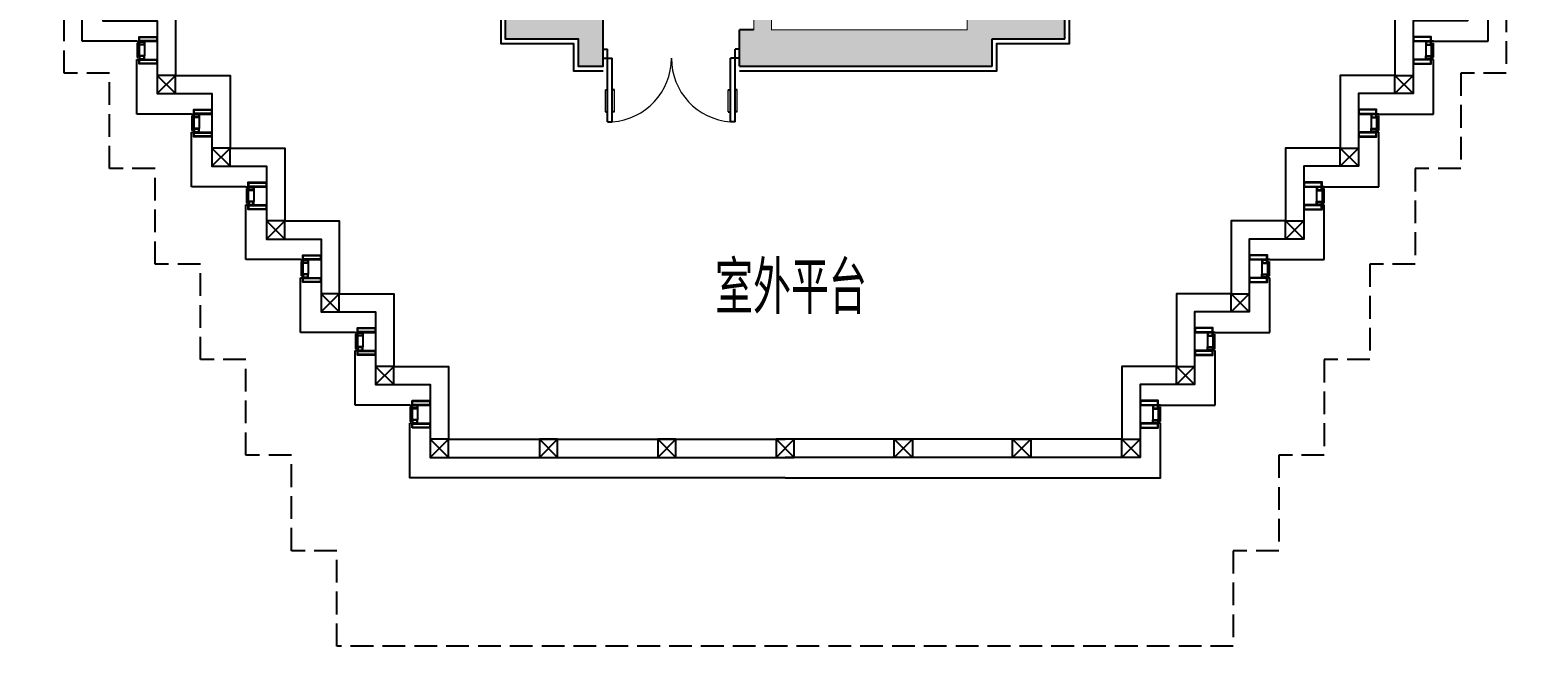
# Model space of a CAD drawing. Extents: x 1762714 to 1838512, y 310267 to 413040.
# Drawn here: x 1820676 to 1837076, y 345678 to 352453 of the extents above; entities that cross this region are included whole.
import ezdxf

# ---------------------------------------------------------------- set-up
doc = ezdxf.new("R2010")
doc.units = 0
doc.header["$LTSCALE"] = 1000
doc.header["$MEASUREMENT"] = 0
doc.linetypes.add('DASH', pattern=[0.35, 0.25, -0.1])
doc.layers.add('body', color=30, linetype='Continuous')
doc.layers.add('name', color=1, linetype='Continuous')
doc.styles.add('-宋体', font='GBENOR.shx', dxfattribs={"bigfont": 'GBCBIG.shx'})

# ---------------------------------------------------------------- blocks, each defined once
blk = doc.blocks.new('$DorLib2D$00000011')
for p, q in [((-0.467, 0.471), (-0.467, -0.062)), ((-0.467, 0.471), (-0.433, 0.471)), ((-0.433, 0.471), (-0.433, 0.004)), ((0.433, 0.471), (0.433, 0.004)), ((0.467, 0.471), (0.433, 0.471)), ((0.467, 0.471), (0.467, -0.062)), ((-0.483, 0.396), (-0.467, 0.396)), ((-0.417, 0.396), (-0.433, 0.396)), ((0.417, 0.396), (0.433, 0.396)), ((0.483, 0.396), (0.467, 0.396)), ((-0.483, 0.235), (-0.467, 0.235)), ((-0.417, 0.235), (-0.433, 0.235)), ((0.417, 0.235), (0.433, 0.235)), ((0.483, 0.235), (0.467, 0.235)), ((-0.5, 0.004), (-0.433, 0.004)), ((-0.5, 0.004), (-0.5, -0.062)), ((0.5, 0.004), (0.433, 0.004)), ((0.5, 0.004), (0.5, -0.062)), ((-0.5, -0.062), (-0.467, -0.062)), ((0.5, -0.062), (0.467, -0.062))]:
    blk.add_line(p, q)
at = {"lineweight": 13}
for p, q in [((-0.483, 0.396), (-0.483, 0.235)), ((-0.417, 0.396), (-0.417, 0.235)), ((0.417, 0.396), (0.417, 0.235)), ((0.483, 0.396), (0.483, 0.235))]:
    blk.add_line(p, q, dxfattribs=at)
for centre, start, end in [((-0.467, 0.004), 0, 85.904), ((0.467, 0.004), 94.096, 180)]:
    blk.add_arc(centre, 0.467, start, end, dxfattribs=at)

msp = doc.modelspace()

# ---------------------------------------------------------------- hatches: boundary and pattern name
at = {"layer": 'body'}
for points in [[(1820901, 354153), (1821901, 354153), (1821901, 353853), (1822701, 353853), (1822701, 353553), (1823501, 353553), (1823501, 353254), (1824301, 353254), (1824301, 352953), (1825100, 352953), (1825100, 352653), (1825901, 352653), (1825901, 352353), (1826701, 352353), (1826701, 352053), (1826976, 352054), (1826976, 352624), (1824476, 353562), (1824476, 354853), (1824276, 354853), (1824276, 354403), (1821701, 354403), (1821701, 355103), (1820901, 355103)], [(1828476, 352053), (1831251, 352053), (1831251, 352353), (1832051, 352353), (1832051, 352654), (1832851, 352654), (1832851, 352953), (1833651, 352953), (1833651, 353253), (1834451, 353253), (1834451, 353553), (1835251, 353553), (1835251, 353853), (1836051, 353853), (1836051, 354153), (1836851, 354153), (1836851, 355103), (1836051, 355103), (1836051, 354527), (1830976, 352624), (1830976, 352453), (1828826, 352453), (1828826, 354753), (1828632, 354753), (1828632, 352453), (1828476, 352453)]]:
    msp.add_hatch(color=256, dxfattribs=at).paths.add_polyline_path(points)

# ---------------------------------------------------------------- linework, layer by layer
for p, q in [((1821251, 352328), (1821251, 352928)), ((1836701, 352328), (1836701, 352928)), ((1832051, 352353), (1832051, 352654)), ((1828626, 352453), (1828476, 352453)), ((1828476, 352053), (1828476, 352453)), ((1821851, 352328), (1821251, 352328)), ((1821851, 352328), (1822076, 352328)), ((1821856, 352308), (1821856, 352148)), ((1821861, 352308), (1821856, 352308)), ((1821876, 352308), (1821871, 352308)), ((1821876, 352308), (1821876, 352148)), ((1821936, 352288), (1821936, 352168)), ((1831251, 352053), (1831251, 352353)), ((1831251, 352353), (1832051, 352353)), ((1836101, 352328), (1835876, 352328)), ((1836016, 352288), (1836016, 352168)), ((1836076, 352308), (1836076, 352148)), ((1836076, 352308), (1836081, 352308)), ((1836091, 352308), (1836096, 352308)), ((1836096, 352308), (1836096, 352148)), ((1836101, 352328), (1836701, 352328)), ((1821851, 352128), (1822076, 352128)), ((1821851, 351528), (1821851, 352128)), ((1821861, 352148), (1821856, 352148)), ((1821876, 352148), (1821871, 352148)), ((1836101, 352128), (1835876, 352128)), ((1836076, 352148), (1836081, 352148)), ((1836091, 352148), (1836096, 352148)), ((1836101, 351528), (1836101, 352128)), ((1822076, 351953), (1822276, 351753)), ((1822276, 351953), (1822076, 351753)), ((1828476, 352053), (1831251, 352053)), ((1835876, 351953), (1835676, 351753)), ((1835676, 351953), (1835876, 351753)), ((1822451, 351528), (1821851, 351528)), ((1822451, 351528), (1822676, 351528)), ((1822456, 351508), (1822456, 351348)), ((1822461, 351508), (1822456, 351508)), ((1822476, 351508), (1822471, 351508)), ((1822476, 351508), (1822476, 351348)), ((1822536, 351488), (1822536, 351368)), ((1835501, 351528), (1835276, 351528)), ((1835416, 351488), (1835416, 351368)), ((1835476, 351508), (1835476, 351348)), ((1835476, 351508), (1835481, 351508)), ((1835491, 351508), (1835496, 351508)), ((1835496, 351508), (1835496, 351348)), ((1835501, 351528), (1836101, 351528)), ((1822451, 351328), (1822676, 351328)), ((1822451, 350728), (1822451, 351328)), ((1822461, 351348), (1822456, 351348)), ((1822476, 351348), (1822471, 351348)), ((1835501, 351328), (1835276, 351328)), ((1835476, 351348), (1835481, 351348)), ((1835491, 351348), (1835496, 351348)), ((1835501, 350728), (1835501, 351328)), ((1822676, 351153), (1822876, 350953)), ((1822876, 351153), (1822676, 350953)), ((1835276, 351153), (1835076, 350953)), ((1835076, 351153), (1835276, 350953)), ((1823051, 350728), (1822451, 350728)), ((1823051, 350728), (1823276, 350728)), ((1823056, 350708), (1823056, 350548)), ((1823061, 350708), (1823056, 350708)), ((1823076, 350708), (1823071, 350708)), ((1823076, 350708), (1823076, 350548)), ((1823136, 350688), (1823136, 350568)), ((1834901, 350728), (1834676, 350728)), ((1834816, 350688), (1834816, 350568)), ((1834876, 350708), (1834876, 350548)), ((1834876, 350708), (1834881, 350708)), ((1834891, 350708), (1834896, 350708)), ((1834896, 350708), (1834896, 350548)), ((1834901, 350728), (1835501, 350728)), ((1823051, 350528), (1823276, 350528)), ((1823051, 349928), (1823051, 350528)), ((1823061, 350548), (1823056, 350548)), ((1823076, 350548), (1823071, 350548)), ((1834901, 350528), (1834676, 350528)), ((1834876, 350548), (1834881, 350548)), ((1834891, 350548), (1834896, 350548)), ((1834901, 349928), (1834901, 350528)), ((1823276, 350353), (1823476, 350153)), ((1823476, 350353), (1823276, 350153)), ((1834676, 350353), (1834476, 350153)), ((1834476, 350353), (1834676, 350153)), ((1823651, 349928), (1823051, 349928)), ((1823651, 349928), (1823876, 349928)), ((1823656, 349908), (1823656, 349748)), ((1823661, 349908), (1823656, 349908)), ((1823676, 349908), (1823671, 349908)), ((1823676, 349908), (1823676, 349748)), ((1823736, 349888), (1823736, 349768)), ((1834301, 349928), (1834076, 349928)), ((1834216, 349888), (1834216, 349768)), ((1834276, 349908), (1834276, 349748)), ((1834276, 349908), (1834281, 349908)), ((1834291, 349908), (1834296, 349908)), ((1834296, 349908), (1834296, 349748)), ((1834301, 349928), (1834901, 349928)), ((1823651, 349728), (1823876, 349728)), ((1823651, 349128), (1823651, 349728)), ((1823661, 349748), (1823656, 349748)), ((1823676, 349748), (1823671, 349748)), ((1834301, 349728), (1834076, 349728)), ((1834276, 349748), (1834281, 349748)), ((1834291, 349748), (1834296, 349748)), ((1834301, 349128), (1834301, 349728)), ((1823876, 349553), (1824076, 349353)), ((1824076, 349553), (1823876, 349353)), ((1834076, 349553), (1833876, 349353)), ((1833876, 349553), (1834076, 349353)), ((1824251, 349128), (1823651, 349128)), ((1824251, 349128), (1824476, 349128)), ((1824256, 349108), (1824256, 348948)), ((1824261, 349108), (1824256, 349108)), ((1824276, 349108), (1824271, 349108)), ((1824276, 349108), (1824276, 348948)), ((1824336, 349088), (1824336, 348968)), ((1833701, 349128), (1833476, 349128)), ((1833616, 349088), (1833616, 348968)), ((1833676, 349108), (1833676, 348948)), ((1833676, 349108), (1833681, 349108)), ((1833691, 349108), (1833696, 349108)), ((1833696, 349108), (1833696, 348948)), ((1833701, 349128), (1834301, 349128)), ((1824251, 348928), (1824476, 348928)), ((1824251, 348328), (1824251, 348928)), ((1824261, 348948), (1824256, 348948)), ((1824276, 348948), (1824271, 348948)), ((1833701, 348928), (1833476, 348928)), ((1833676, 348948), (1833681, 348948)), ((1833691, 348948), (1833696, 348948)), ((1833701, 348328), (1833701, 348928)), ((1824476, 348753), (1824676, 348553)), ((1824676, 348753), (1824476, 348553)), ((1833476, 348753), (1833276, 348553)), ((1833276, 348753), (1833476, 348553)), ((1824876, 348328), (1824876, 348378)), ((1824876, 348378), (1825076, 348378)), ((1824881, 348333), (1824881, 348373)), ((1824881, 348373), (1825071, 348373)), ((1825071, 348373), (1825071, 348333)), ((1825076, 348378), (1825076, 348328)), ((1824851, 348328), (1824251, 348328)), ((1824851, 348328), (1825076, 348328)), ((1824856, 348308), (1824856, 348148)), ((1824861, 348308), (1824856, 348308)), ((1824876, 348308), (1824871, 348308)), ((1825076, 348328), (1824876, 348328)), ((1824876, 348328), (1824936, 348328)), ((1824876, 348288), (1824876, 348328)), ((1824876, 348308), (1824876, 348148)), ((1824936, 348288), (1824876, 348288)), ((1825071, 348333), (1824881, 348333)), ((1824881, 348323), (1824931, 348323)), ((1824881, 348293), (1824881, 348323)), ((1824931, 348293), (1824881, 348293)), ((1824931, 348323), (1824931, 348293)), ((1824936, 348328), (1824936, 348288)), ((1824936, 348288), (1824936, 348168)), ((1833101, 348328), (1832876, 348328)), ((1833016, 348288), (1833016, 348168)), ((1833076, 348308), (1833076, 348148)), ((1833076, 348308), (1833081, 348308)), ((1833091, 348308), (1833096, 348308)), ((1833096, 348308), (1833096, 348148)), ((1833101, 348328), (1833701, 348328)), ((1824851, 348128), (1825076, 348128)), ((1824861, 348148), (1824856, 348148)), ((1824876, 348148), (1824871, 348148)), ((1824936, 348168), (1824876, 348168)), ((1824876, 348168), (1824876, 348128)), ((1824876, 348078), (1824876, 348128)), ((1824876, 348128), (1825076, 348128)), ((1824876, 348128), (1824936, 348128)), ((1825076, 348078), (1824876, 348078)), ((1824931, 348163), (1824881, 348163)), ((1824881, 348163), (1824881, 348133)), ((1824881, 348133), (1824931, 348133)), ((1824881, 348083), (1824881, 348123)), ((1824881, 348123), (1825071, 348123)), ((1825071, 348083), (1824881, 348083)), ((1824931, 348133), (1824931, 348163)), ((1824936, 348128), (1824936, 348168)), ((1825071, 348123), (1825071, 348083)), ((1825076, 348128), (1825076, 348078)), ((1833101, 348128), (1832876, 348128)), ((1833076, 348148), (1833081, 348148)), ((1833091, 348148), (1833096, 348148)), ((1825076, 347953), (1825276, 347753)), ((1825276, 347953), (1825076, 347753)), ((1826276, 347953), (1826476, 347753)), ((1826476, 347953), (1826276, 347753)), ((1827576, 347953), (1827776, 347753)), ((1827776, 347953), (1827576, 347753)), ((1828876, 347953), (1829076, 347753)), ((1829076, 347953), (1828876, 347753)), ((1830376, 347953), (1830176, 347753)), ((1830176, 347953), (1830376, 347753)), ((1831676, 347953), (1831476, 347753)), ((1831476, 347953), (1831676, 347753)), ((1832876, 347953), (1832676, 347753)), ((1832676, 347953), (1832876, 347753))]:
    msp.add_line(p, q, dxfattribs=at)
for points in [[(1820676, 355503), (1820676, 353353), (1821476, 353353), (1821476, 352553), (1822076, 352553), (1822076, 351753), (1822676, 351753), (1822676, 350953), (1823276, 350953), (1823276, 350153), (1823876, 350153), (1823876, 349353), (1824476, 349353), (1824476, 348553), (1825076, 348553), (1825076, 347753), (1828976, 347753)], [(1820876, 355503), (1820876, 353553), (1821676, 353553), (1821676, 352753), (1822276, 352753), (1822276, 351953), (1822876, 351953), (1822876, 351153), (1823476, 351153), (1823476, 350353), (1824076, 350353), (1824076, 349553), (1824676, 349553), (1824676, 348753), (1825276, 348753), (1825276, 347953), (1828976, 347953)], [(1837076, 355503), (1837076, 353353), (1836476, 353353), (1836476, 352553), (1835876, 352553), (1835876, 351753), (1835276, 351753), (1835276, 350953), (1834676, 350953), (1834676, 350153), (1834076, 350153), (1834076, 349353), (1833476, 349353), (1833476, 348553), (1832876, 348553), (1832876, 347753), (1828976, 347753)], [(1836876, 355503), (1836876, 353553), (1836276, 353553), (1836276, 352753), (1835676, 352753), (1835676, 351953), (1835076, 351953), (1835076, 351153), (1834476, 351153), (1834476, 350353), (1833876, 350353), (1833876, 349553), (1833276, 349553), (1833276, 348753), (1832676, 348753), (1832676, 347953), (1828976, 347953)], [(1820876, 354103), (1821851, 354103), (1821851, 353803), (1822651, 353803), (1822651, 353503), (1823451, 353503), (1823451, 353203), (1824251, 353204), (1824251, 352903), (1825050, 352904), (1825050, 352603), (1825851, 352603), (1825851, 352303), (1826651, 352303), (1826651, 352003), (1826976, 352003)], [(1828476, 352003), (1831301, 352003), (1831301, 352303), (1832101, 352303), (1832101, 352604), (1832901, 352604), (1832901, 352903), (1833701, 352903), (1833701, 353203), (1834501, 353203), (1834501, 353503), (1835301, 353503), (1835301, 353803), (1836101, 353803), (1836101, 354103), (1836976, 354103)], [(1825901, 352653), (1825901, 352353), (1826701, 352353), (1826701, 352053), (1826976, 352053), (1826976, 352053), (1826976, 352053), (1826976, 352624)], [(1821876, 352328), (1821936, 352328), (1821936, 352288), (1821876, 352288), (1821876, 352328)], [(1836076, 352328), (1836016, 352328), (1836016, 352288), (1836076, 352288), (1836076, 352328)], [(1821876, 352128), (1821936, 352128), (1821936, 352168), (1821876, 352168), (1821876, 352128)], [(1836076, 352128), (1836016, 352128), (1836016, 352168), (1836076, 352168), (1836076, 352128)], [(1822476, 351528), (1822536, 351528), (1822536, 351488), (1822476, 351488), (1822476, 351528)], [(1835476, 351528), (1835416, 351528), (1835416, 351488), (1835476, 351488), (1835476, 351528)], [(1822476, 351328), (1822536, 351328), (1822536, 351368), (1822476, 351368), (1822476, 351328)], [(1835476, 351328), (1835416, 351328), (1835416, 351368), (1835476, 351368), (1835476, 351328)], [(1823076, 350728), (1823136, 350728), (1823136, 350688), (1823076, 350688), (1823076, 350728)], [(1834876, 350728), (1834816, 350728), (1834816, 350688), (1834876, 350688), (1834876, 350728)], [(1823076, 350528), (1823136, 350528), (1823136, 350568), (1823076, 350568), (1823076, 350528)], [(1834876, 350528), (1834816, 350528), (1834816, 350568), (1834876, 350568), (1834876, 350528)], [(1823676, 349928), (1823736, 349928), (1823736, 349888), (1823676, 349888), (1823676, 349928)], [(1834276, 349928), (1834216, 349928), (1834216, 349888), (1834276, 349888), (1834276, 349928)], [(1823676, 349728), (1823736, 349728), (1823736, 349768), (1823676, 349768), (1823676, 349728)], [(1834276, 349728), (1834216, 349728), (1834216, 349768), (1834276, 349768), (1834276, 349728)], [(1824276, 349128), (1824336, 349128), (1824336, 349088), (1824276, 349088), (1824276, 349128)], [(1833676, 349128), (1833616, 349128), (1833616, 349088), (1833676, 349088), (1833676, 349128)], [(1824276, 348928), (1824336, 348928), (1824336, 348968), (1824276, 348968), (1824276, 348928)], [(1833676, 348928), (1833616, 348928), (1833616, 348968), (1833676, 348968), (1833676, 348928)], [(1833076, 348328), (1833016, 348328), (1833016, 348288), (1833076, 348288), (1833076, 348328)], [(1828976, 347528), (1828976, 347528), (1824851, 347528), (1824851, 348128)], [(1828976, 347528), (1828976, 347528), (1833101, 347528), (1833101, 348128)], [(1833076, 348128), (1833016, 348128), (1833016, 348168), (1833076, 348168), (1833076, 348128)]]:
    msp.add_lwpolyline(points, dxfattribs=at)
at = {"layer": 'body', "const_width": 10}
msp.add_lwpolyline([(1820901, 354153), (1821901, 354153), (1821901, 353853), (1822701, 353853), (1822701, 353553), (1823501, 353553), (1823501, 353254), (1824301, 353254), (1824301, 352953), (1825100, 352953), (1825100, 352653), (1825901, 352653), (1825901, 352353), (1826701, 352353), (1826701, 352053), (1826976, 352054), (1826976, 352624), (1824476, 353562), (1824476, 354853), (1824276, 354853), (1824276, 354403), (1821701, 354403), (1821701, 355103), (1820901, 355103)], close=True, dxfattribs=at)
for points in [[(1828632, 354753), (1828632, 352453), (1828476, 352453), (1828476, 352053), (1831251, 352053), (1831251, 352353), (1832051, 352353), (1832051, 352654)], [(1830976, 352624), (1830976, 352453), (1828826, 352453), (1828826, 354753)]]:
    msp.add_lwpolyline(points, dxfattribs=at)
at = {"layer": 'body', "linetype": 'DASH'}
for points in [[(1824051, 345678), (1824051, 346728), (1823551, 346728), (1823551, 347778), (1823051, 347778), (1823051, 348828), (1822551, 348828), (1822551, 349878), (1822051, 349878), (1822051, 350928), (1821551, 350928), (1821551, 351978), (1821051, 351978), (1821051, 353028)], [(1836901, 353028), (1836901, 351978), (1836401, 351978), (1836401, 350928), (1835901, 350928), (1835901, 349878), (1835401, 349878), (1835401, 348828), (1834901, 348828), (1834901, 347778), (1834401, 347778), (1834401, 346728), (1833901, 346728), (1833901, 345678), (1824051, 345678)]]:
    msp.add_lwpolyline(points, dxfattribs=at)
at = {"layer": 'body'}
for points in [[(1822076, 352328), (1821876, 352328), (1821876, 352378), (1822076, 352378)], [(1822071, 352333), (1821881, 352333), (1821881, 352373), (1822071, 352373)], [(1821881, 352323), (1821931, 352323), (1821931, 352293), (1821881, 352293)], [(1835876, 352328), (1836076, 352328), (1836076, 352378), (1835876, 352378)], [(1835881, 352333), (1836071, 352333), (1836071, 352373), (1835881, 352373)], [(1836071, 352323), (1836021, 352323), (1836021, 352293), (1836071, 352293)], [(1822076, 352078), (1821876, 352078), (1821876, 352128), (1822076, 352128)], [(1821881, 352133), (1821931, 352133), (1821931, 352163), (1821881, 352163)], [(1822071, 352083), (1821881, 352083), (1821881, 352123), (1822071, 352123)], [(1835876, 352078), (1836076, 352078), (1836076, 352128), (1835876, 352128)], [(1835881, 352083), (1836071, 352083), (1836071, 352123), (1835881, 352123)], [(1836071, 352133), (1836021, 352133), (1836021, 352163), (1836071, 352163)], [(1822076, 351753), (1822276, 351753), (1822276, 351953), (1822076, 351953)], [(1835876, 351753), (1835676, 351753), (1835676, 351953), (1835876, 351953)], [(1822676, 351528), (1822476, 351528), (1822476, 351578), (1822676, 351578)], [(1822671, 351533), (1822481, 351533), (1822481, 351573), (1822671, 351573)], [(1822481, 351523), (1822531, 351523), (1822531, 351493), (1822481, 351493)], [(1835276, 351528), (1835476, 351528), (1835476, 351578), (1835276, 351578)], [(1835281, 351533), (1835471, 351533), (1835471, 351573), (1835281, 351573)], [(1835471, 351523), (1835421, 351523), (1835421, 351493), (1835471, 351493)], [(1822676, 351278), (1822476, 351278), (1822476, 351328), (1822676, 351328)], [(1822481, 351333), (1822531, 351333), (1822531, 351363), (1822481, 351363)], [(1822671, 351283), (1822481, 351283), (1822481, 351323), (1822671, 351323)], [(1835276, 351278), (1835476, 351278), (1835476, 351328), (1835276, 351328)], [(1835281, 351283), (1835471, 351283), (1835471, 351323), (1835281, 351323)], [(1835471, 351333), (1835421, 351333), (1835421, 351363), (1835471, 351363)], [(1822676, 350953), (1822876, 350953), (1822876, 351153), (1822676, 351153)], [(1835276, 350953), (1835076, 350953), (1835076, 351153), (1835276, 351153)], [(1823276, 350728), (1823076, 350728), (1823076, 350778), (1823276, 350778)], [(1823271, 350733), (1823081, 350733), (1823081, 350773), (1823271, 350773)], [(1823081, 350723), (1823131, 350723), (1823131, 350693), (1823081, 350693)], [(1834676, 350728), (1834876, 350728), (1834876, 350778), (1834676, 350778)], [(1834681, 350733), (1834871, 350733), (1834871, 350773), (1834681, 350773)], [(1834871, 350723), (1834821, 350723), (1834821, 350693), (1834871, 350693)], [(1823276, 350478), (1823076, 350478), (1823076, 350528), (1823276, 350528)], [(1823081, 350533), (1823131, 350533), (1823131, 350563), (1823081, 350563)], [(1823271, 350483), (1823081, 350483), (1823081, 350523), (1823271, 350523)], [(1834676, 350478), (1834876, 350478), (1834876, 350528), (1834676, 350528)], [(1834681, 350483), (1834871, 350483), (1834871, 350523), (1834681, 350523)], [(1834871, 350533), (1834821, 350533), (1834821, 350563), (1834871, 350563)], [(1823276, 350153), (1823476, 350153), (1823476, 350353), (1823276, 350353)], [(1834676, 350153), (1834476, 350153), (1834476, 350353), (1834676, 350353)], [(1823876, 349928), (1823676, 349928), (1823676, 349978), (1823876, 349978)], [(1834076, 349928), (1834276, 349928), (1834276, 349978), (1834076, 349978)], [(1823871, 349933), (1823681, 349933), (1823681, 349973), (1823871, 349973)], [(1823681, 349923), (1823731, 349923), (1823731, 349893), (1823681, 349893)], [(1834081, 349933), (1834271, 349933), (1834271, 349973), (1834081, 349973)], [(1834271, 349923), (1834221, 349923), (1834221, 349893), (1834271, 349893)], [(1823876, 349678), (1823676, 349678), (1823676, 349728), (1823876, 349728)], [(1823681, 349733), (1823731, 349733), (1823731, 349763), (1823681, 349763)], [(1823871, 349683), (1823681, 349683), (1823681, 349723), (1823871, 349723)], [(1834076, 349678), (1834276, 349678), (1834276, 349728), (1834076, 349728)], [(1834081, 349683), (1834271, 349683), (1834271, 349723), (1834081, 349723)], [(1834271, 349733), (1834221, 349733), (1834221, 349763), (1834271, 349763)], [(1823876, 349353), (1824076, 349353), (1824076, 349553), (1823876, 349553)], [(1834076, 349353), (1833876, 349353), (1833876, 349553), (1834076, 349553)], [(1824476, 349128), (1824276, 349128), (1824276, 349178), (1824476, 349178)], [(1824471, 349133), (1824281, 349133), (1824281, 349173), (1824471, 349173)], [(1833476, 349128), (1833676, 349128), (1833676, 349178), (1833476, 349178)], [(1833481, 349133), (1833671, 349133), (1833671, 349173), (1833481, 349173)], [(1824281, 349123), (1824331, 349123), (1824331, 349093), (1824281, 349093)], [(1833671, 349123), (1833621, 349123), (1833621, 349093), (1833671, 349093)], [(1824476, 348878), (1824276, 348878), (1824276, 348928), (1824476, 348928)], [(1824281, 348933), (1824331, 348933), (1824331, 348963), (1824281, 348963)], [(1824471, 348883), (1824281, 348883), (1824281, 348923), (1824471, 348923)], [(1833476, 348878), (1833676, 348878), (1833676, 348928), (1833476, 348928)], [(1833481, 348883), (1833671, 348883), (1833671, 348923), (1833481, 348923)], [(1833671, 348933), (1833621, 348933), (1833621, 348963), (1833671, 348963)], [(1824476, 348553), (1824676, 348553), (1824676, 348753), (1824476, 348753)], [(1833476, 348553), (1833276, 348553), (1833276, 348753), (1833476, 348753)], [(1832876, 348328), (1833076, 348328), (1833076, 348378), (1832876, 348378)], [(1832881, 348333), (1833071, 348333), (1833071, 348373), (1832881, 348373)], [(1833071, 348323), (1833021, 348323), (1833021, 348293), (1833071, 348293)], [(1832876, 348078), (1833076, 348078), (1833076, 348128), (1832876, 348128)], [(1832881, 348083), (1833071, 348083), (1833071, 348123), (1832881, 348123)], [(1833071, 348133), (1833021, 348133), (1833021, 348163), (1833071, 348163)], [(1825076, 347753), (1825276, 347753), (1825276, 347953), (1825076, 347953)], [(1826276, 347753), (1826476, 347753), (1826476, 347953), (1826276, 347953)], [(1827576, 347753), (1827776, 347753), (1827776, 347953), (1827576, 347953)], [(1828876, 347753), (1829076, 347753), (1829076, 347953), (1828876, 347953)], [(1830376, 347753), (1830176, 347753), (1830176, 347953), (1830376, 347953)], [(1831676, 347753), (1831476, 347753), (1831476, 347953), (1831676, 347953)], [(1832876, 347753), (1832676, 347753), (1832676, 347953), (1832876, 347953)]]:
    msp.add_lwpolyline(points, close=True, dxfattribs=at)
for centre, start, end in [((1821866, 352311), 205.5271, 334.4729), ((1836086, 352311), 205.5271, 334.4729), ((1821866, 352146), 25.5271, 154.4729), ((1836086, 352146), 25.5271, 154.4729), ((1822466, 351511), 205.5271, 334.4729), ((1835486, 351511), 205.5271, 334.4729), ((1822466, 351346), 25.5271, 154.4729), ((1835486, 351346), 25.5271, 154.4729), ((1823066, 350711), 205.5271, 334.4729), ((1834886, 350711), 205.5271, 334.4729), ((1823066, 350546), 25.5271, 154.4729), ((1834886, 350546), 25.5271, 154.4729), ((1823666, 349911), 205.5271, 334.4729), ((1834286, 349911), 205.5271, 334.4729), ((1823666, 349746), 25.5271, 154.4729), ((1834286, 349746), 25.5271, 154.4729), ((1824266, 349111), 205.5271, 334.4729), ((1833686, 349111), 205.5271, 334.4729), ((1824266, 348946), 25.5271, 154.4729), ((1833686, 348946), 25.5271, 154.4729), ((1824866, 348311), 205.5271, 334.4729), ((1833086, 348311), 205.5271, 334.4729), ((1824866, 348146), 25.5271, 154.4729), ((1833086, 348146), 25.5271, 154.4729)]:
    msp.add_arc(centre, 5.54, start, end, dxfattribs=at)

# ---------------------------------------------------------------- block references
at = {"layer": 'body', "xscale": 1500, "yscale": 1500, "zscale": 1500, "rotation": 179.9999999999978}
msp.add_blockref('$DorLib2D$00000011', (1827726, 352147), dxfattribs=at)

# ---------------------------------------------------------------- texts
at = {"layer": 'name', "style": '-宋体'}
msp.add_text('室外平台', height=578.7, dxfattribs=at).set_placement((1828207, 349328))

doc.saveas('drawing.dxf')
